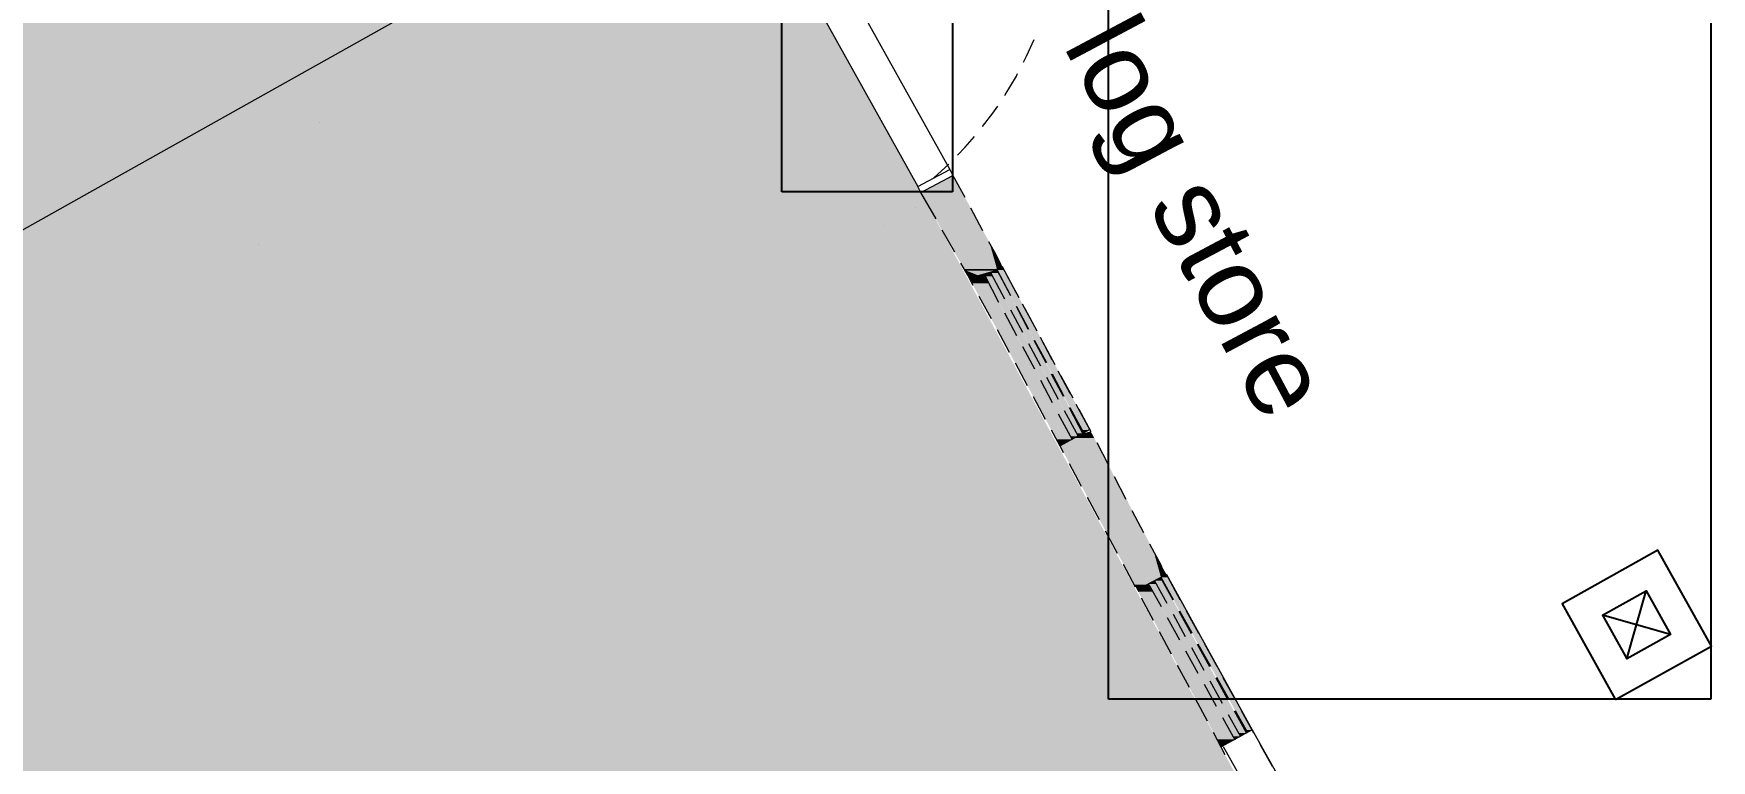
# Model space of a CAD drawing. Header units: millimetres. Extents: x -5841 to 140562, y 1006 to 102310.
# Drawn here: x 101929 to 106970, y 34544 to 36727 of the extents above; entities that cross this region are included whole.
import ezdxf

# ---------------------------------------------------------------- set-up
doc = ezdxf.new("R2010")
doc.units = ezdxf.units.MM
doc.header["$LTSCALE"] = 10
for name, color, linetype in [('PDF18_0', 7, 'Continuous'), ('PDF18_Text', 7, 'Continuous'), ('PDF18_WALLS', 7, 'Continuous')]:
    doc.layers.add(name, color=color, linetype=linetype)
for name, color, linetype, true_color in [('PDF18_BMAD-FLOORS', 30, 'Continuous', 0xf26722), ('PDF18_KD - WALL - LOADBEARING', 253, 'Continuous', 0xc0ab87), ('PDF18_SURVEY_POINTS', 251, 'Continuous', 0x636466)]:
    doc.layers.add(name, color=color, linetype=linetype, true_color=true_color)
doc.styles.add('PDF ArialMT', font='arial.ttf')
picture_1 = doc.add_image_def('image30.png', size_in_pixel=(251, 162))
picture_2 = doc.add_image_def('image31.png', size_in_pixel=(936, 570))

msp = doc.modelspace()

# ---------------------------------------------------------------- linework, layer by layer
at = {"layer": 'PDF18_0', "lineweight": 0}
for points in [[(104276.5, 37045.8), (104681.9, 36318.7)], [(104180.2, 36995), (104585.6, 36267.9)], [(105332.7, 35102.7), (105589.9, 34636), (105801.6, 34260.3), (105012.1, 33827.5), (104914.7, 34003.2), (105111.5, 34111.1), (105160.2, 34023.3)], [(105503.1, 34586.3), (105664, 34299.5), (104963.4, 33915.3)]]:
    msp.add_lwpolyline(points, dxfattribs=at)
at = {"layer": 'PDF18_0', "color": 252, "lineweight": 0, "true_color": 0x939598}
for points in [[(104903.1, 36640.5), (104912.6, 36658.5), (104934.8, 36709.3)], [(104847, 36541), (104848, 36543.1), (104881.9, 36599.2), (104885.1, 36606.6)], [(104780.3, 36447.8), (104811, 36488.1), (104825.8, 36509.2)], [(104705.1, 36362.1), (104728.4, 36385.4), (104755.9, 36418.2)], [(104595.1, 36249.9), (104585.6, 36267.9), (104681.9, 36318.7), (104691.4, 36300.7)], [(104640.6, 36170.6), (104595.1, 36249.9), (104691.4, 36300.7), (104727.4, 36235.1)], [(104634.2, 36293.3), (104678.7, 36334.6)], [(104781.3, 36134.6), (104745.4, 36202.3)], [(104696.7, 36070), (104658.6, 36136.7)], [(104835.3, 36034.1), (104816.3, 36071.1), (104799.3, 36101.8)], [(104751.7, 35970.6), (104735.8, 36001.2), (104714.7, 36037.2)], [(104880.8, 35949.4), (104840.6, 36026.6), (104748.5, 35976.9)], [(104787.7, 35998.1), (104827.9, 35920.8)], [(104804.6, 36007.6), (104845.9, 35930.3)], [(104822.6, 36017.1), (104863.9, 35939.9)], [(104863.9, 35940.9), (104823.7, 36017.1)], [(104890.4, 35933.5), (104853.3, 36001.2)], [(104806.7, 35870), (104769.7, 35937.7)], [(104863.9, 35897.5), (104899.9, 35829.8)], [(104916.8, 35839.3), (104881.9, 35907.1), (104917.9, 35839.3)], [(104898.8, 35915.5), (104934.8, 35848.8)], [(104944.3, 35833), (104908.3, 35900.7)], [(104845.9, 35888), (104881.9, 35820.3)], [(104860.7, 35769.5), (104824.7, 35837.2)], [(104917.9, 35795.9), (104953.8, 35729.3)], [(104970.8, 35737.7), (104934.8, 35805.5)], [(104935.9, 35805.5), (104971.8, 35738.8)], [(104952.8, 35815), (104988.8, 35748.3)], [(104998.3, 35732.4), (104962.3, 35799.1)], [(104899.9, 35787.5), (104935.9, 35719.7)], [(104915.7, 35668.9), (104878.7, 35736.7)], [(104971.8, 35695.4), (105007.8, 35628.7)], [(105023.7, 35637.2), (104987.7, 35703.9)], [(104989.8, 35704.9), (105024.8, 35638.2)], [(105006.8, 35714.4), (105042.7, 35646.7)], [(105052.3, 35631.9), (105016.3, 35698.6)], [(104953.8, 35685.9), (104989.8, 35619.2)], [(104969.7, 35568.4), (104933.7, 35636.1)], [(105025.8, 35594.9), (105067.1, 35517.6)], [(105081.9, 35526.1), (105041.7, 35603.3)], [(105042.7, 35604.4), (105084, 35527.1)], [(105060.7, 35613.9), (105102, 35536.6)], [(105106.2, 35531.4), (105070.3, 35598)], [(105007.8, 35585.3), (105049.1, 35508.1)], [(105102, 35537.7), (105013.1, 35489)], [(105023.7, 35467.9), (105019.5, 35477.4), (104987.7, 35535.6)], [(105159.2, 35429.8), (105124.2, 35497.5)], [(105077.7, 35367.3), (105041.7, 35435.1)], [(105212.1, 35328.2), (105176.1, 35395.9)], [(105131.6, 35266.8), (105095.7, 35333.5)], [(105265, 35227.6), (105230.1, 35294.3)], [(105185.6, 35166.2), (105149.6, 35232.9)], [(105319, 35126), (105317.9, 35129.2), (105283, 35193.8)], [(105239.6, 35064.6), (105203.6, 35132.4)], [(105332.7, 35102.7), (105244.9, 35056.2)], [(105296.7, 35083.7), (105333.8, 35017)], [(105314.7, 35093.2), (105351.8, 35026.5)], [(105315.8, 35094.3), (105352.8, 35027.6)], [(105374, 35026.5), (105338, 35093.2)], [(105279.8, 35073.1), (105316.8, 35006.4)], [(105293.6, 34964.1), (105257.6, 35031.8)], [(105352.8, 34983.2), (105388.8, 34916.5)], [(105369.8, 34992.7), (105406.8, 34926)], [(105371.9, 34993.7), (105408.9, 34927.1)], [(105430.1, 34926), (105393, 34992.7)], [(105334.8, 34973.6), (105371.9, 34907)], [(105347.5, 34863.6), (105311.6, 34930.2)], [(105407.9, 34883.7), (105444.9, 34815.9)], [(105424.8, 34893.2), (105461.8, 34826.5)], [(105426.9, 34894.3), (105465, 34827.6)], [(105485.1, 34826.5), (105448.1, 34893.2)], [(105389.9, 34873.1), (105426.9, 34806.4)], [(105401.5, 34763), (105365.5, 34829.7)], [(105462.9, 34783.1), (105499.9, 34716.5)], [(105480.9, 34792.7), (105516.9, 34726)], [(105483, 34794.8), (105520, 34728.1)], [(105540.2, 34726), (105503.1, 34792.7)], [(105446, 34773.6), (105481.9, 34706.9)], [(105455.5, 34662.5), (105419.5, 34729.2)], [(105517.9, 34682.6), (105555, 34615.9)], [(105535.9, 34693.2), (105573, 34626.5)], [(105539.1, 34694.2), (105576.1, 34628.6)], [(105595.2, 34626.5), (105558.1, 34693.2)], [(105589.9, 34636), (105496.8, 34585.2)], [(105501, 34673.1), (105538, 34606.4)], [(105509.5, 34560.9), (105473.5, 34628.6)], [(105651.3, 34526), (105614.2, 34592.6)]]:
    msp.add_lwpolyline(points, dxfattribs=at)
at = {"layer": 'PDF18_0', "lineweight": 25}
msp.add_lwpolyline([(102167.3, 36297.6), (102167.3, 36297.6)], dxfattribs=at)
at = {"layer": 'PDF18_0', "color": 252, "lineweight": 25, "true_color": 0x939598}
for points in [[(104691.4, 36301.8), (104691.4, 36301.8)], [(104578.2, 36205.5), (104578.2, 36205.5)], [(104605.7, 36230.9), (104605.7, 36230.9)], [(104816.3, 36071.1), (104816.3, 36071.1)], [(104735.8, 36001.2), (104735.8, 36001.2)], [(105019.5, 35477.4), (105019.5, 35477.4)], [(105248.1, 35050.9), (105248.1, 35050.9)]]:
    msp.add_lwpolyline(points, dxfattribs=at)
at = {"layer": 'PDF18_BMAD-FLOORS', "transparency": 33554559}
for points in [[(104787.7, 35998.1), (104798.3, 35976.9), (104748.5, 35976.9)], [(104804.6, 36007.6), (104809.9, 35998.1), (104787.7, 35998.1)], [(104787.7, 35998.1), (105043.8, 35517.6), (105067.1, 35517.6)], [(104787.7, 35998.1), (104809.9, 35998.1), (105067.1, 35517.6)], [(104822.6, 36017.1), (104827.9, 36007.6), (104804.6, 36007.6)], [(104827.9, 36007.6), (104804.6, 36007.6), (104906.2, 35860.5)], [(104804.6, 36007.6), (104906.2, 35860.5), (104884, 35860.5)], [(104840.6, 36026.6), (104844.8, 36017.1), (104823.7, 36017.1)], [(104844.8, 36017.1), (104823.7, 36017.1), (104929.5, 35860.5)], [(104823.7, 36017.1), (104929.5, 35860.5), (104906.2, 35860.5)], [(104748.5, 35976.9), (105002.5, 35508.1), (105049.1, 35508.1)], [(104748.5, 35976.9), (104798.3, 35976.9), (105049.1, 35508.1)], [(104884, 35860.5), (105062.9, 35526.1), (105081.9, 35526.1)], [(104884, 35860.5), (104906.2, 35860.5), (105081.9, 35526.1)], [(104906.2, 35860.5), (105078.7, 35536.6), (105102, 35536.6)], [(104906.2, 35860.5), (104929.5, 35860.5), (105102, 35536.6)], [(105002.5, 35508.1), (105049.1, 35508.1), (105013.1, 35489)], [(105043.8, 35517.6), (105067.1, 35517.6), (105049.1, 35508.1)], [(105062.9, 35526.1), (105081.9, 35526.1), (105067.1, 35517.6)], [(105078.7, 35536.6), (105102, 35536.6), (105084, 35527.1)], [(105296.7, 35083.7), (105302, 35074.2), (105279.8, 35074.2)], [(105314.7, 35093.2), (105320, 35083.7), (105296.7, 35083.7)], [(105296.7, 35083.7), (105549.7, 34626.5), (105571.9, 34626.5)], [(105296.7, 35083.7), (105320, 35083.7), (105571.9, 34626.5)], [(105332.7, 35102.7), (105337, 35094.3), (105315.8, 35094.3)], [(105315.8, 35094.3), (105571.9, 34636), (105589.9, 34636)], [(105315.8, 35094.3), (105337, 35094.3), (105589.9, 34636)], [(105279.8, 35074.2), (105289.3, 35056.2), (105244.9, 35056.2)], [(105289.3, 35056.2), (105244.9, 35056.2), (105292.5, 35050.9)], [(105244.9, 35056.2), (105292.5, 35050.9), (105248.1, 35050.9)], [(105248.1, 35050.9), (105485.1, 34607.5), (105537, 34607.5)], [(105248.1, 35050.9), (105292.5, 35050.9), (105537, 34607.5)], [(105279.8, 35074.2), (105531.7, 34617), (105555, 34617)], [(105279.8, 35074.2), (105302, 35074.2), (105555, 34617)], [(105571.9, 34636), (105589.9, 34636), (105576.1, 34628.6)], [(105485.1, 34607.5), (105537, 34607.5), (105496.8, 34585.2)], [(105531.7, 34617), (105555, 34617), (105537, 34607.5)], [(105549.7, 34626.5), (105571.9, 34626.5), (105555, 34617)]]:
    msp.add_solid(points, dxfattribs=at)
at = {"layer": 'PDF18_KD - WALL - LOADBEARING', "color": 252, "lineweight": 0, "true_color": 0x939598}
for points in [[(97648.4, 33753.4), (99388.2, 34733.4), (100440.2, 35320.8), (102180, 36296.5), (103640.5, 37115.6), (103283.8, 37757), (102480.6, 39202.6)], [(104823.7, 36017.1), (104726.3, 36017.1), (104823.7, 36017.1)]]:
    msp.add_lwpolyline(points, dxfattribs=at)
at = {"layer": 'PDF18_KD - WALL - LOADBEARING', "color": 252, "true_color": 0x939598, "transparency": 33554559}
for points in [[(103437.3, 37002.4), (102787.5, 36459.5), (102471.1, 36459.5)], [(103759, 37002.4), (103437.3, 37002.4), (102787.5, 36459.5)], [(103588.6, 36907.2), (103232, 36459.5), (102787.5, 36459.5)], [(103996.1, 36907.2), (103588.6, 36907.2), (103232, 36459.5)], [(102787.5, 36459.5), (102605.5, 36094.4), (102134.5, 36094.4)], [(102471.1, 36459.5), (102496.5, 36296.5), (102180, 36296.5)], [(102787.5, 36459.5), (102471.1, 36459.5), (102496.5, 36296.5)], [(103232, 36459.5), (102787.5, 36459.5), (102605.5, 36094.4)], [(102180, 36296.5), (101245.5, 35595.9), (100930.2, 35595.9)], [(102496.5, 36296.5), (102180, 36296.5), (101245.5, 35595.9)], [(104691.4, 36300.7), (104718.9, 36249.9), (104595.1, 36249.9)], [(104718.9, 36249.9), (104595.1, 36249.9), (104801.5, 36098.6)], [(104595.1, 36249.9), (104801.5, 36098.6), (104679.7, 36098.6)], [(102134.5, 36094.4), (101716.5, 35595.9), (101245.5, 35595.9)], [(102605.5, 36094.4), (102134.5, 36094.4), (101716.5, 35595.9)], [(104801.5, 36098.6), (104679.7, 36098.6), (104821.6, 36026.6)], [(104679.7, 36098.6), (104821.6, 36026.6), (104721, 36026.6)], [(104801.5, 36098.6), (104816.3, 36071.1), (104808.9, 36071.1)], [(104808.9, 36071.1), (104821.6, 36026.6), (104840.6, 36026.6)], [(104808.9, 36071.1), (104816.3, 36071.1), (104840.6, 36026.6)], [(104821.6, 36026.6), (104721, 36026.6), (104823.7, 36017.1)], [(104721, 36026.6), (104823.7, 36017.1), (104726.3, 36017.1)], [(104726.3, 36017.1), (104823.7, 36017.1), (104823.7, 36017.1)], [(104822.6, 36017.1), (104822.6, 36017.1), (104726.3, 36017.1)], [(104822.6, 36017.1), (104726.3, 36017.1), (104823.7, 36017.1)], [(104822.6, 36017.1), (104726.3, 36017.1), (104765.5, 36001.2)], [(104726.3, 36017.1), (104765.5, 36001.2), (104735.8, 36001.2)], [(104735.8, 36001.2), (104765.5, 36001.2), (104739, 35993.8)], [(104765.5, 36001.2), (104739, 35993.8), (104779.2, 35993.8)], [(104739, 35993.8), (104779.2, 35993.8), (104748.5, 35976.9)], [(104821.6, 36017.1), (104793, 36001.2), (104765.5, 36001.2)], [(104765.5, 36001.2), (104793, 36001.2), (104779.2, 35993.8)], [(104822.6, 36017.1), (104821.6, 36017.1), (104793, 36001.2)], [(104821.6, 36026.6), (104840.6, 36026.6), (104823.7, 36017.1)], [(104822.6, 36017.1), (104821.6, 36017.1), (104821.6, 36017.1)], [(105055.4, 35512.3), (105127.4, 35489), (105013.1, 35489)], [(105127.4, 35489), (105013.1, 35489), (105133.8, 35477.4)], [(105013.1, 35489), (105133.8, 35477.4), (105019.5, 35477.4)], [(105081.9, 35526.1), (105115.8, 35512.3), (105055.4, 35512.3)], [(105115.8, 35512.3), (105055.4, 35512.3), (105127.4, 35489)], [(105105.2, 35532.4), (105108.4, 35526.1), (105081.9, 35526.1)], [(105108.4, 35526.1), (105081.9, 35526.1), (105115.8, 35512.3)], [(105133.8, 35477.4), (105019.5, 35477.4), (105216.3, 35320.8)], [(105019.5, 35477.4), (105216.3, 35320.8), (105103.1, 35320.8)], [(105216.3, 35320.8), (105103.1, 35320.8), (105293.6, 35174.7)], [(105103.1, 35320.8), (105293.6, 35174.7), (105181.4, 35174.7)], [(105181.4, 35174.7), (105224.8, 35094.3), (105315.8, 35094.3)], [(105181.4, 35174.7), (105293.6, 35174.7), (105315.8, 35094.3)], [(105293.6, 35174.7), (105317.9, 35129.2), (105306.3, 35129.2)], [(105224.8, 35094.3), (105315.8, 35094.3), (105236.4, 35072.1)], [(105315.8, 35094.3), (105236.4, 35072.1), (105274.5, 35072.1)], [(105315.8, 35094.3), (105274.5, 35072.1), (105274.5, 35072.1)], [(105317.9, 35129.2), (105306.3, 35129.2), (105332.7, 35102.7)], [(105306.3, 35129.2), (105332.7, 35102.7), (105313.7, 35102.7)], [(105315.8, 35094.3), (105315.8, 35094.3), (105313.7, 35102.7)], [(105315.8, 35094.3), (105313.7, 35102.7), (105332.7, 35102.7)], [(105236.4, 35072.1), (105274.5, 35072.1), (105244.9, 35056.2)]]:
    msp.add_solid(points, dxfattribs=at)
at = {"layer": 'PDF18_KD - WALL - LOADBEARING', "color": 7, "true_color": 0xfdfce3, "transparency": 33554559}
for points in [[(103307.1, 36928.3), (96075.7, 36928.3), (98831.5, 34417)], [(104034.2, 36928.3), (104585.6, 36267.9), (102884.9, 36267.9)], [(104217.3, 36928.3), (104034.2, 36928.3), (104585.6, 36267.9)], [(102884.9, 36267.9), (104964.4, 35567.3), (101664.6, 35567.3)], [(104585.6, 36267.9), (102884.9, 36267.9), (104964.4, 35567.3)], [(101664.6, 35567.3), (105585.7, 34419.1), (99589.3, 34419.1)], [(104964.4, 35567.3), (101664.6, 35567.3), (105585.7, 34419.1)]]:
    msp.add_solid(points, dxfattribs=at)
at = {"layer": 'PDF18_SURVEY_POINTS', "lineweight": 25}
for points in [[(102787.5, 36459.5), (102787.5, 36459.5)], [(102787.5, 36459.5), (102787.5, 36459.5)], [(102787.5, 36459.5), (102787.5, 36459.5)], [(102180, 36296.5), (102180, 36296.5)], [(102180, 36296.5), (102180, 36296.5)], [(102180, 36296.5), (102180, 36296.5)], [(102605.5, 36094.4), (102605.5, 36094.4)], [(102605.5, 36094.4), (102605.5, 36094.4)], [(102605.5, 36094.4), (102605.5, 36094.4)], [(105115.8, 35512.3), (105115.8, 35512.3)], [(105216.3, 35320.8), (105216.3, 35320.8)], [(105317.9, 35129.2), (105317.9, 35129.2)], [(105613.2, 34594.8), (105613.2, 34594.8)]]:
    msp.add_lwpolyline(points, dxfattribs=at)
at = {"layer": 'PDF18_SURVEY_POINTS', "color": 13, "lineweight": 25, "true_color": 0x954a4a}
msp.add_lwpolyline([(104482.9, 36149.4), (104482.9, 36149.4)], dxfattribs=at)
at = {"layer": 'PDF18_WALLS', "lineweight": 25}
for points in [[(106682.1, 34727), (106969.9, 34887.9), (106809.1, 35175.8), (106521.2, 35014.9), (106681, 34728.1)], [(106847.2, 34922.8), (106642.9, 34981), (106774.1, 35054.1), (106847.2, 34922.8), (106715.9, 34849.8), (106774.1, 35054.1)], [(106642.9, 34981), (106715.9, 34849.8)]]:
    msp.add_lwpolyline(points, dxfattribs=at)

# ---------------------------------------------------------------- texts
at = {"layer": 'PDF18_Text', "insert": (105095, 36731.1), "char_height": 241.4, "attachment_point": 4, "rotation": 298.0207, "style": 'PDF ArialMT'}
msp.add_mtext('log store', dxfattribs=at)

# ---------------------------------------------------------------- pictures from other files: only their frames are drawn
at = {"layer": 'PDF18_KD - WALL - LOADBEARING', "color": 40, "true_color": 0xf8d731}
image = msp.add_image(picture_2, insert=(106968.3, 34728.5), size_in_units=(2971.8, 1809.8), rotation=90, dxfattribs=at)
image.dxf.flags = 15
image = msp.add_image(picture_1, insert=(104689.7, 36251.4), size_in_units=(796.9, 512.2), rotation=90, dxfattribs=at)
image.dxf.flags = 15

doc.saveas('drawing.dxf')
